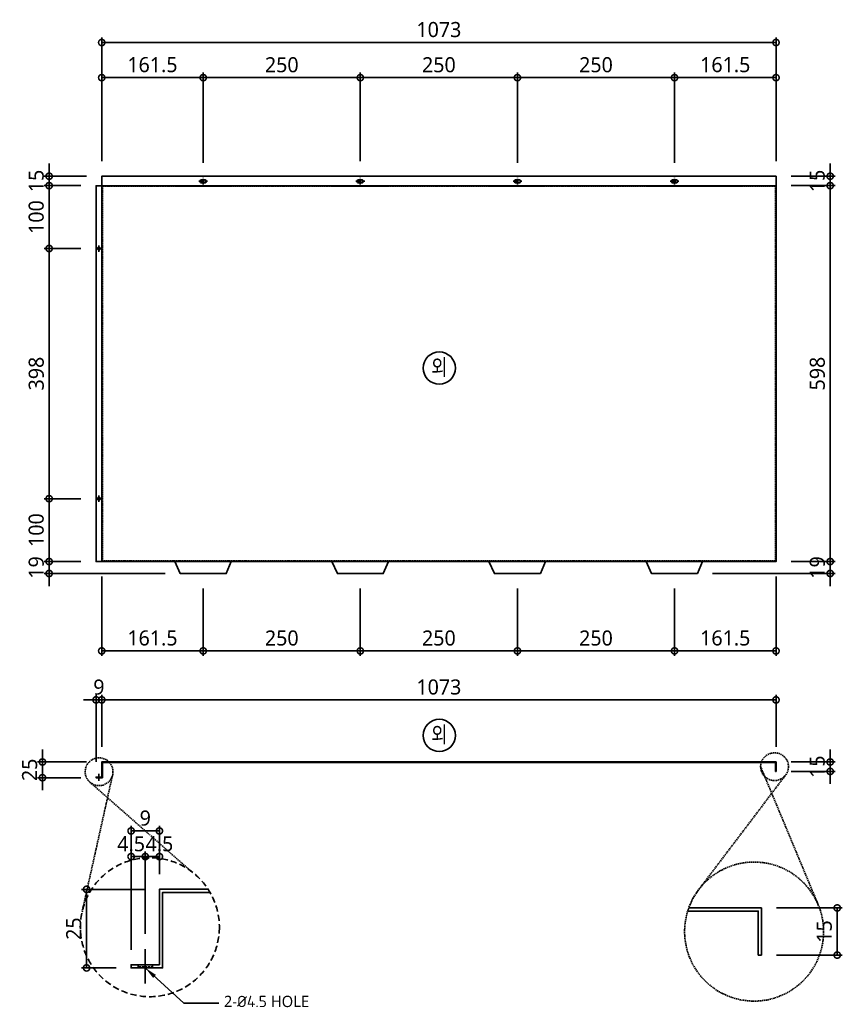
# Model space of a CAD drawing. Header units: millimetres. Extents: x 3584 to 9537, y 842 to 7828.
# Drawn here: x 7487 to 8796, y 1999 to 3570 of the extents above; entities that cross this region are included whole.
import ezdxf

# ---------------------------------------------------------------- set-up
doc = ezdxf.new("R2010")
doc.units = ezdxf.units.MM
for name, pattern in [('CENTER', [50.8, 31.75, -6.35, 6.35, -6.35]), ('CONTINUA', [0]), ('HIDDEN', [3, 2, -1])]:
    doc.linetypes.add(name, pattern=pattern)
doc.layers.get('DEFPOINTS').update_dxf_attribs({"color": 142, "lineweight": 30})
for name, color, linetype in [('0-TEXT', 7, 'Continuous'), ('00-00-轴线', 1, 'CENTER'), ('00-00-面材', 4, 'Continuous'), ('1', 1, 'Continuous'), ('3', 3, 'CENTER'), ('4', 4, 'Continuous'), ('7', 7, 'Continuous'), ('8-1', 8, 'HIDDEN'), ('CEN', 1, 'CONTINUA')]:
    doc.layers.add(name, color=color, linetype=linetype)
doc.styles.add('ROMANS', font='ARIALUNI.ttf', dxfattribs={"width": 0.8})
doc.styles.add('맑은고딕', font='malgun.ttf')
doc.dimstyles.new('HD-8', dxfattribs={"dimscale": 8, "dimtxt": 3, "dimasz": 2.5, "dimexe": 1, "dimexo": 3, "dimgap": 1, "dimtad": 1, "dimdec": 1, "dimzin": 12, "dimdsep": 46, "dimtxsty": '맑은고딕', "dimblk": 'DOTSMALL', "dimcen": 1, "dimclrd": 2, "dimclre": 2, "dimclrt": 7, "dimadec": 1, "dimazin": 2, "dimtfac": 1, "dimtdec": 1, "dimtix": 1, "dimtmove": 2, "dimatfit": 3, "dimfxl": 1, "dimtolj": 1, "dimtzin": 12, "dimlwd": -1, "dimlwe": -1, "dimarcsym": 0})
pattern_1 = [(0, (-48083.7783, 40837.4923), (0, 1.27), []), (0, (-48083.7783, 40838.1273), (0, 1.27), [0.635, -0.3175])]

# ---------------------------------------------------------------- blocks, each defined once
blk = doc.blocks.new('5X10 SOLT HOLE')
at = {"layer": '00-00-轴线', "ltscale": 0.2, "extrusion": (0, 0, -1)}
for p, q in [((7, 0), (-7, 0)), ((0, -5.3), (0, 5.3))]:
    blk.add_line(p, q, dxfattribs=at)
at = {"layer": '00-00-面材', "extrusion": (0, 0, -1)}
blk.add_lwpolyline([(5, 0), (5, 0, -0.414214), (2.5, -2.5), (-2.5, -2.5, -0.414214), (-5, 0, -0.414214), (-2.5, 2.5), (2.5, 2.5, -0.414214)], format="xyb", close=True, dxfattribs=at)
blk = doc.blocks.new('_DOTSMALL')
at = {"color": 0, "linetype": 'ByBlock', "const_width": 0.5}
blk.add_lwpolyline([(-0.0625, 0, 1), (0.0625, 0, 1)], format="xyb", close=True, dxfattribs=at)
blk = doc.blocks.new('*D152')
at = {"layer": '7', "color": 2, "transparency": 16777216}
for p, q in [((8529.2, 3342.7), (8529.2, 3486.3)), ((8690.7, 3478.3), (8529.2, 3478.3)), ((8690.7, 3345.5), (8690.7, 3486.3))]:
    blk.add_line(p, q, dxfattribs=at)
at = {"layer": 'DEFPOINTS', "color": 0, "transparency": 16777216}
for p in [(8529.2, 3478.3), (8529.2, 3318.7), (8690.7, 3321.5)]:
    blk.add_point(p, dxfattribs=at)
at = {"layer": '7', "color": 2, "transparency": 16777216, "xscale": 20, "yscale": 20, "zscale": 20, "rotation": 180}
blk.add_blockref('_DOTSMALL', (8529.2, 3478.3), dxfattribs=at)
at = {"layer": '7', "color": 2, "transparency": 16777216, "xscale": 20, "yscale": 20, "zscale": 20}
blk.add_blockref('_DOTSMALL', (8690.7, 3478.3), dxfattribs=at)
at = {"layer": '7', "color": 7, "transparency": 16777216, "insert": (8609.9, 3498.8), "char_height": 24, "attachment_point": 5, "style": '맑은고딕'}
blk.add_mtext('\\A1;161.5', dxfattribs=at)
blk = doc.blocks.new('*D153')
at = {"layer": '7', "color": 2, "transparency": 16777216}
for p, q in [((8279.2, 3342.7), (8279.2, 3486.3)), ((8529.2, 3478.3), (8279.2, 3478.3)), ((8529.2, 3342.7), (8529.2, 3486.3))]:
    blk.add_line(p, q, dxfattribs=at)
at = {"layer": 'DEFPOINTS', "color": 0, "transparency": 16777216}
for p in [(8279.2, 3478.3), (8279.2, 3318.7), (8529.2, 3318.7)]:
    blk.add_point(p, dxfattribs=at)
at = {"layer": '7', "color": 2, "transparency": 16777216, "xscale": 20, "yscale": 20, "zscale": 20, "rotation": 180}
blk.add_blockref('_DOTSMALL', (8279.2, 3478.3), dxfattribs=at)
at = {"layer": '7', "color": 2, "transparency": 16777216, "xscale": 20, "yscale": 20, "zscale": 20}
blk.add_blockref('_DOTSMALL', (8529.2, 3478.3), dxfattribs=at)
at = {"layer": '7', "color": 7, "transparency": 16777216, "insert": (8404.2, 3498.7), "char_height": 24, "attachment_point": 5, "style": '맑은고딕'}
blk.add_mtext('\\A1;250', dxfattribs=at)
blk = doc.blocks.new('*D154')
at = {"layer": '7', "color": 2, "transparency": 16777216}
for p, q in [((8029.2, 3345.5), (8029.2, 3486.3)), ((8279.2, 3478.3), (8029.2, 3478.3)), ((8279.2, 3342.7), (8279.2, 3486.3))]:
    blk.add_line(p, q, dxfattribs=at)
at = {"layer": 'DEFPOINTS', "color": 0, "transparency": 16777216}
for p in [(8029.2, 3478.3), (8029.2, 3321.5), (8279.2, 3318.7)]:
    blk.add_point(p, dxfattribs=at)
at = {"layer": '7', "color": 2, "transparency": 16777216, "xscale": 20, "yscale": 20, "zscale": 20, "rotation": 180}
blk.add_blockref('_DOTSMALL', (8029.2, 3478.3), dxfattribs=at)
at = {"layer": '7', "color": 2, "transparency": 16777216, "xscale": 20, "yscale": 20, "zscale": 20}
blk.add_blockref('_DOTSMALL', (8279.2, 3478.3), dxfattribs=at)
at = {"layer": '7', "color": 7, "transparency": 16777216, "insert": (8154.2, 3498.7), "char_height": 24, "attachment_point": 5, "style": '맑은고딕'}
blk.add_mtext('\\A1;250', dxfattribs=at)
blk = doc.blocks.new('*D155')
at = {"layer": '7', "color": 2, "transparency": 16777216}
for p, q in [((7779.2, 3342.7), (7779.2, 3486.3)), ((8029.2, 3478.3), (7779.2, 3478.3)), ((8029.2, 3345.5), (8029.2, 3486.3))]:
    blk.add_line(p, q, dxfattribs=at)
at = {"layer": 'DEFPOINTS', "color": 0, "transparency": 16777216}
for p in [(7779.2, 3478.3), (7779.2, 3318.7), (8029.2, 3321.5)]:
    blk.add_point(p, dxfattribs=at)
at = {"layer": '7', "color": 2, "transparency": 16777216, "xscale": 20, "yscale": 20, "zscale": 20, "rotation": 180}
blk.add_blockref('_DOTSMALL', (7779.2, 3478.3), dxfattribs=at)
at = {"layer": '7', "color": 2, "transparency": 16777216, "xscale": 20, "yscale": 20, "zscale": 20}
blk.add_blockref('_DOTSMALL', (8029.2, 3478.3), dxfattribs=at)
at = {"layer": '7', "color": 7, "transparency": 16777216, "insert": (7904.2, 3498.7), "char_height": 24, "attachment_point": 5, "style": '맑은고딕'}
blk.add_mtext('\\A1;250', dxfattribs=at)
blk = doc.blocks.new('*D156')
at = {"layer": '7', "color": 2, "transparency": 16777216}
for p, q in [((7617.7, 3345.5), (7617.7, 3486.3)), ((7779.2, 3478.3), (7617.7, 3478.3)), ((7779.2, 3342.7), (7779.2, 3486.3))]:
    blk.add_line(p, q, dxfattribs=at)
at = {"layer": 'DEFPOINTS', "color": 0, "transparency": 16777216}
for p in [(7617.7, 3478.3), (7617.7, 3321.5), (7779.2, 3318.7)]:
    blk.add_point(p, dxfattribs=at)
at = {"layer": '7', "color": 2, "transparency": 16777216, "xscale": 20, "yscale": 20, "zscale": 20, "rotation": 180}
blk.add_blockref('_DOTSMALL', (7617.7, 3478.3), dxfattribs=at)
at = {"layer": '7', "color": 2, "transparency": 16777216, "xscale": 20, "yscale": 20, "zscale": 20}
blk.add_blockref('_DOTSMALL', (7779.2, 3478.3), dxfattribs=at)
at = {"layer": '7', "color": 7, "transparency": 16777216, "insert": (7698.4, 3498.8), "char_height": 24, "attachment_point": 5, "style": '맑은고딕'}
blk.add_mtext('\\A1;161.5', dxfattribs=at)
blk = doc.blocks.new('*D115')
at = {"layer": '7', "color": 2, "transparency": 16777216}
for p, q in [((7617.7, 3345.5), (7617.7, 3542.2)), ((8690.7, 3345.5), (8690.7, 3542.2)), ((7617.7, 3534.2), (8690.7, 3534.2))]:
    blk.add_line(p, q, dxfattribs=at)
at = {"layer": 'DEFPOINTS', "color": 0, "transparency": 16777216}
for p in [(8690.7, 3534.2), (7617.7, 3321.5), (8690.7, 3321.5)]:
    blk.add_point(p, dxfattribs=at)
at = {"layer": '7', "color": 2, "transparency": 16777216, "xscale": 20, "yscale": 20, "zscale": 20, "rotation": 180}
blk.add_blockref('_DOTSMALL', (7617.7, 3534.2), dxfattribs=at)
at = {"layer": '7', "color": 2, "transparency": 16777216, "xscale": 20, "yscale": 20, "zscale": 20}
blk.add_blockref('_DOTSMALL', (8690.7, 3534.2), dxfattribs=at)
at = {"layer": '7', "color": 7, "transparency": 16777216, "insert": (8154.2, 3554.7), "char_height": 24, "attachment_point": 5, "style": '맑은고딕'}
blk.add_mtext('\\A1;1073', dxfattribs=at)
blk = doc.blocks.new('*D157')
at = {"layer": '7', "color": 2, "transparency": 16777216}
for p, q in [((8714.7, 3306.5), (8784.9, 3306.5)), ((8776.9, 3306.5), (8776.9, 2708.5)), ((8714.7, 2708.5), (8784.9, 2708.5))]:
    blk.add_line(p, q, dxfattribs=at)
at = {"layer": 'DEFPOINTS', "color": 0, "transparency": 16777216}
for p in [(8690.7, 3306.5), (8690.7, 2708.5), (8776.9, 2708.5)]:
    blk.add_point(p, dxfattribs=at)
at = {"layer": '7', "color": 2, "transparency": 16777216, "xscale": 20, "yscale": 20, "zscale": 20}
for p, rotation in [((8776.9, 3306.5), 90), ((8776.9, 2708.5), 270)]:
    blk.add_blockref('_DOTSMALL', p, dxfattribs=dict(at, rotation=rotation))
at = {"layer": '7', "color": 7, "transparency": 16777216, "insert": (8756.5, 3007.5), "char_height": 24, "attachment_point": 5, "rotation": 90, "style": '맑은고딕'}
blk.add_mtext('\\A1;598', dxfattribs=at)
blk = doc.blocks.new('*D116')
at = {"layer": '7', "color": 2, "transparency": 16777216}
for p, q in [((8776.9, 3321.5), (8776.9, 3341.5)), ((8714.7, 3321.5), (8784.9, 3321.5)), ((8776.9, 3306.5), (8776.9, 3321.5)), ((8714.7, 3306.5), (8784.9, 3306.5)), ((8776.9, 3306.5), (8776.9, 3286.5))]:
    blk.add_line(p, q, dxfattribs=at)
at = {"layer": 'DEFPOINTS', "color": 0, "transparency": 16777216}
for p in [(8690.7, 3321.5), (8776.9, 3321.5), (8690.7, 3306.5)]:
    blk.add_point(p, dxfattribs=at)
at = {"layer": '7', "color": 2, "transparency": 16777216, "xscale": 20, "yscale": 20, "zscale": 20}
for p, rotation in [((8776.9, 3321.5), 270), ((8776.9, 3306.5), 90)]:
    blk.add_blockref('_DOTSMALL', p, dxfattribs=dict(at, rotation=rotation))
at = {"layer": '7', "color": 7, "transparency": 16777216, "insert": (8756.4, 3314), "char_height": 24, "attachment_point": 5, "rotation": 90, "style": '맑은고딕'}
blk.add_mtext('\\A1;15', dxfattribs=at)
blk = doc.blocks.new('*D158')
at = {"layer": '7', "color": 2, "transparency": 16777216}
for p, q in [((8776.9, 2708.5), (8776.9, 2728.5)), ((8714.7, 2708.5), (8784.9, 2708.5)), ((8776.9, 2708.5), (8776.9, 2689.5)), ((8589.7, 2689.5), (8784.9, 2689.5)), ((8776.9, 2689.5), (8776.9, 2669.5))]:
    blk.add_line(p, q, dxfattribs=at)
at = {"layer": 'DEFPOINTS', "color": 0, "transparency": 16777216}
for p in [(8690.7, 2708.5), (8565.7, 2689.5), (8776.9, 2689.5)]:
    blk.add_point(p, dxfattribs=at)
at = {"layer": '7', "color": 2, "transparency": 16777216, "xscale": 20, "yscale": 20, "zscale": 20}
for p, rotation in [((8776.9, 2708.5), 270), ((8776.9, 2689.5), 90)]:
    blk.add_blockref('_DOTSMALL', p, dxfattribs=dict(at, rotation=rotation))
at = {"layer": '7', "color": 7, "transparency": 16777216, "insert": (8756.4, 2699), "char_height": 24, "attachment_point": 5, "rotation": 90, "style": '맑은고딕'}
blk.add_mtext('\\A1;19', dxfattribs=at)
blk = doc.blocks.new('*D159')
at = {"layer": '7', "color": 2, "transparency": 16777216}
for p, q in [((8690.7, 2684.5), (8690.7, 2558.3)), ((8529.2, 2665.5), (8529.2, 2558.3)), ((8690.7, 2566.3), (8529.2, 2566.3))]:
    blk.add_line(p, q, dxfattribs=at)
at = {"layer": 'DEFPOINTS', "color": 0, "transparency": 16777216}
for p in [(8690.7, 2708.5), (8529.2, 2689.5), (8529.2, 2566.3)]:
    blk.add_point(p, dxfattribs=at)
at = {"layer": '7', "color": 2, "transparency": 16777216, "xscale": 20, "yscale": 20, "zscale": 20, "rotation": 180}
blk.add_blockref('_DOTSMALL', (8529.2, 2566.3), dxfattribs=at)
at = {"layer": '7', "color": 2, "transparency": 16777216, "xscale": 20, "yscale": 20, "zscale": 20}
blk.add_blockref('_DOTSMALL', (8690.7, 2566.3), dxfattribs=at)
at = {"layer": '7', "color": 7, "transparency": 16777216, "insert": (8609.9, 2586.7), "char_height": 24, "attachment_point": 5, "style": '맑은고딕'}
blk.add_mtext('\\A1;161.5', dxfattribs=at)
blk = doc.blocks.new('*D160')
at = {"layer": '7', "color": 2, "transparency": 16777216}
for p, q in [((8279.2, 2665.5), (8279.2, 2558.3)), ((8529.2, 2665.5), (8529.2, 2558.3)), ((8529.2, 2566.3), (8279.2, 2566.3))]:
    blk.add_line(p, q, dxfattribs=at)
at = {"layer": 'DEFPOINTS', "color": 0, "transparency": 16777216}
for p in [(8279.2, 2689.5), (8529.2, 2689.5), (8279.2, 2566.3)]:
    blk.add_point(p, dxfattribs=at)
at = {"layer": '7', "color": 2, "transparency": 16777216, "xscale": 20, "yscale": 20, "zscale": 20, "rotation": 180}
blk.add_blockref('_DOTSMALL', (8279.2, 2566.3), dxfattribs=at)
at = {"layer": '7', "color": 2, "transparency": 16777216, "xscale": 20, "yscale": 20, "zscale": 20}
blk.add_blockref('_DOTSMALL', (8529.2, 2566.3), dxfattribs=at)
at = {"layer": '7', "color": 7, "transparency": 16777216, "insert": (8404.2, 2586.7), "char_height": 24, "attachment_point": 5, "style": '맑은고딕'}
blk.add_mtext('\\A1;250', dxfattribs=at)
blk = doc.blocks.new('*D161')
at = {"layer": '7', "color": 2, "transparency": 16777216}
for p, q in [((8029.2, 2665.5), (8029.2, 2558.3)), ((8279.2, 2665.5), (8279.2, 2558.3)), ((8279.2, 2566.3), (8029.2, 2566.3))]:
    blk.add_line(p, q, dxfattribs=at)
at = {"layer": 'DEFPOINTS', "color": 0, "transparency": 16777216}
for p in [(8029.2, 2689.5), (8279.2, 2689.5), (8029.2, 2566.3)]:
    blk.add_point(p, dxfattribs=at)
at = {"layer": '7', "color": 2, "transparency": 16777216, "xscale": 20, "yscale": 20, "zscale": 20, "rotation": 180}
blk.add_blockref('_DOTSMALL', (8029.2, 2566.3), dxfattribs=at)
at = {"layer": '7', "color": 2, "transparency": 16777216, "xscale": 20, "yscale": 20, "zscale": 20}
blk.add_blockref('_DOTSMALL', (8279.2, 2566.3), dxfattribs=at)
at = {"layer": '7', "color": 7, "transparency": 16777216, "insert": (8154.2, 2586.7), "char_height": 24, "attachment_point": 5, "style": '맑은고딕'}
blk.add_mtext('\\A1;250', dxfattribs=at)
blk = doc.blocks.new('*D162')
at = {"layer": '7', "color": 2, "transparency": 16777216}
for p, q in [((7779.2, 2665.5), (7779.2, 2558.3)), ((8029.2, 2665.5), (8029.2, 2558.3)), ((8029.2, 2566.3), (7779.2, 2566.3))]:
    blk.add_line(p, q, dxfattribs=at)
at = {"layer": 'DEFPOINTS', "color": 0, "transparency": 16777216}
for p in [(7779.2, 2689.5), (8029.2, 2689.5), (7779.2, 2566.3)]:
    blk.add_point(p, dxfattribs=at)
at = {"layer": '7', "color": 2, "transparency": 16777216, "xscale": 20, "yscale": 20, "zscale": 20, "rotation": 180}
blk.add_blockref('_DOTSMALL', (7779.2, 2566.3), dxfattribs=at)
at = {"layer": '7', "color": 2, "transparency": 16777216, "xscale": 20, "yscale": 20, "zscale": 20}
blk.add_blockref('_DOTSMALL', (8029.2, 2566.3), dxfattribs=at)
at = {"layer": '7', "color": 7, "transparency": 16777216, "insert": (7904.2, 2586.7), "char_height": 24, "attachment_point": 5, "style": '맑은고딕'}
blk.add_mtext('\\A1;250', dxfattribs=at)
blk = doc.blocks.new('*D163')
at = {"layer": '7', "color": 2, "transparency": 16777216}
for p, q in [((7617.7, 2684.5), (7617.7, 2558.3)), ((7779.2, 2665.5), (7779.2, 2558.3)), ((7779.2, 2566.3), (7617.7, 2566.3))]:
    blk.add_line(p, q, dxfattribs=at)
at = {"layer": 'DEFPOINTS', "color": 0, "transparency": 16777216}
for p in [(7617.7, 2708.5), (7779.2, 2689.5), (7617.7, 2566.3)]:
    blk.add_point(p, dxfattribs=at)
at = {"layer": '7', "color": 2, "transparency": 16777216, "xscale": 20, "yscale": 20, "zscale": 20, "rotation": 180}
blk.add_blockref('_DOTSMALL', (7617.7, 2566.3), dxfattribs=at)
at = {"layer": '7', "color": 2, "transparency": 16777216, "xscale": 20, "yscale": 20, "zscale": 20}
blk.add_blockref('_DOTSMALL', (7779.2, 2566.3), dxfattribs=at)
at = {"layer": '7', "color": 7, "transparency": 16777216, "insert": (7698.4, 2586.7), "char_height": 24, "attachment_point": 5, "style": '맑은고딕'}
blk.add_mtext('\\A1;161.5', dxfattribs=at)
blk = doc.blocks.new('*D117')
at = {"layer": '7', "color": 2, "transparency": 16777216}
for p, q in [((7617.7, 2413.6), (7617.7, 2496.4)), ((8690.7, 2488.4), (7617.7, 2488.4)), ((8690.7, 2413.6), (8690.7, 2496.4))]:
    blk.add_line(p, q, dxfattribs=at)
at = {"layer": 'DEFPOINTS', "color": 0, "transparency": 16777216}
for p in [(7617.7, 2488.4), (7617.7, 2389.6), (8690.7, 2389.6)]:
    blk.add_point(p, dxfattribs=at)
at = {"layer": '7', "color": 2, "transparency": 16777216, "xscale": 20, "yscale": 20, "zscale": 20, "rotation": 180}
blk.add_blockref('_DOTSMALL', (7617.7, 2488.4), dxfattribs=at)
at = {"layer": '7', "color": 2, "transparency": 16777216, "xscale": 20, "yscale": 20, "zscale": 20}
blk.add_blockref('_DOTSMALL', (8690.7, 2488.4), dxfattribs=at)
at = {"layer": '7', "color": 7, "transparency": 16777216, "insert": (8154.2, 2508.8), "char_height": 24, "attachment_point": 5, "style": '맑은고딕'}
blk.add_mtext('\\A1;1073', dxfattribs=at)
blk = doc.blocks.new('*U103')
at = {"layer": '1', "ltscale": 2}
h = blk.add_hatch(dxfattribs=at)
h.set_pattern_fill('BRASS', color=256, scale=0.2)
h.set_pattern_definition(pattern_1)
h.paths.add_polyline_path([(-2.25, -1), (2.25, -1), (2.25, 0), (-2.25, 0)])
blk.add_lwpolyline([(-2.25, -1), (2.25, -1), (2.25, 0), (-2.25, 0)], close=True, dxfattribs=at)
at = {"layer": 'CEN', "ltscale": 10}
blk.add_line((0, 5), (0, -6), dxfattribs=at)
blk = doc.blocks.new('*D136')
at = {"layer": '0-TEXT', "color": 2, "transparency": 16777216}
for p, q in [((8776.9, 2389.6), (8776.9, 2409.6)), ((8714.7, 2389.6), (8784.9, 2389.6)), ((8776.9, 2389.6), (8776.9, 2374.6)), ((8714.7, 2374.6), (8784.9, 2374.6)), ((8776.9, 2374.6), (8776.9, 2354.6))]:
    blk.add_line(p, q, dxfattribs=at)
at = {"layer": 'DEFPOINTS', "color": 0, "transparency": 16777216}
for p in [(8690.7, 2389.6), (8690.7, 2374.6), (8776.9, 2374.6)]:
    blk.add_point(p, dxfattribs=at)
at = {"layer": '0-TEXT', "color": 2, "transparency": 16777216, "xscale": 20, "yscale": 20, "zscale": 20}
for p, rotation in [((8776.9, 2389.6), 270), ((8776.9, 2374.6), 90)]:
    blk.add_blockref('_DOTSMALL', p, dxfattribs=dict(at, rotation=rotation))
at = {"layer": '0-TEXT', "color": 7, "transparency": 16777216, "insert": (8756.4, 2382.1), "char_height": 24, "attachment_point": 5, "rotation": 90, "style": '맑은고딕'}
blk.add_mtext('\\A1;15', dxfattribs=at)
blk = doc.blocks.new('*D137')
at = {"layer": '0-TEXT', "color": 2, "transparency": 16777216}
for p, q in [((7523.4, 2389.6), (7523.4, 2409.6)), ((7593.7, 2389.6), (7515.4, 2389.6)), ((7523.4, 2389.6), (7523.4, 2364.6)), ((7584.7, 2364.6), (7515.4, 2364.6)), ((7523.4, 2364.6), (7523.4, 2344.6))]:
    blk.add_line(p, q, dxfattribs=at)
at = {"layer": 'DEFPOINTS', "color": 0, "transparency": 16777216}
for p in [(7617.7, 2389.6), (7523.4, 2364.6), (7608.7, 2364.6)]:
    blk.add_point(p, dxfattribs=at)
at = {"layer": '0-TEXT', "color": 2, "transparency": 16777216, "xscale": 20, "yscale": 20, "zscale": 20}
for p, rotation in [((7523.4, 2389.6), 270), ((7523.4, 2364.6), 90)]:
    blk.add_blockref('_DOTSMALL', p, dxfattribs=dict(at, rotation=rotation))
at = {"layer": '0-TEXT', "color": 7, "transparency": 16777216, "insert": (7503, 2377.1), "char_height": 24, "attachment_point": 5, "rotation": 90, "style": '맑은고딕'}
blk.add_mtext('\\A1;25', dxfattribs=at)
blk = doc.blocks.new('*D138')
at = {"layer": '0-TEXT', "color": 2, "transparency": 16777216}
for p, q in [((7608.7, 2488.4), (7588.7, 2488.4)), ((7608.7, 2389.6), (7608.7, 2496.4)), ((7617.7, 2488.4), (7608.7, 2488.4)), ((7617.7, 2413.6), (7617.7, 2496.4)), ((7617.7, 2488.4), (7637.7, 2488.4))]:
    blk.add_line(p, q, dxfattribs=at)
at = {"layer": 'DEFPOINTS', "color": 0, "transparency": 16777216}
for p in [(7608.7, 2488.4), (7617.7, 2389.6), (7608.7, 2365.6)]:
    blk.add_point(p, dxfattribs=at)
at = {"layer": '0-TEXT', "color": 2, "transparency": 16777216, "xscale": 20, "yscale": 20, "zscale": 20}
blk.add_blockref('_DOTSMALL', (7608.7, 2488.4), dxfattribs=at)
at = {"layer": '0-TEXT', "color": 2, "transparency": 16777216, "xscale": 20, "yscale": 20, "zscale": 20, "rotation": 180}
blk.add_blockref('_DOTSMALL', (7617.7, 2488.4), dxfattribs=at)
at = {"layer": '0-TEXT', "color": 7, "transparency": 16777216, "insert": (7613.2, 2508.7), "char_height": 24, "attachment_point": 5, "style": '맑은고딕'}
blk.add_mtext('\\A1;9', dxfattribs=at)
blk = doc.blocks.new('*U100')
at = {"layer": '3', "ltscale": 2}
blk.add_circle((0, 0), 2.25, dxfattribs=at)
at = {"layer": 'CEN', "ltscale": 5}
for p, q in [((5, 0), (-5, 0)), ((0, -5), (0, 5))]:
    blk.add_line(p, q, dxfattribs=at)
blk = doc.blocks.new('*D139')
at = {"layer": '0-TEXT', "color": 2, "transparency": 16777216}
for p, q in [((7534, 3321.5), (7534, 3341.5)), ((7593.7, 3321.5), (7526, 3321.5)), ((7534, 3321.5), (7534, 3306.5)), ((7584.7, 3306.5), (7526, 3306.5)), ((7534, 3306.5), (7534, 3286.5))]:
    blk.add_line(p, q, dxfattribs=at)
at = {"layer": 'DEFPOINTS', "color": 0, "transparency": 16777216}
for p in [(7617.7, 3321.5), (7534, 3306.5), (7608.7, 3306.5)]:
    blk.add_point(p, dxfattribs=at)
at = {"layer": '0-TEXT', "color": 2, "transparency": 16777216, "xscale": 20, "yscale": 20, "zscale": 20}
for p, rotation in [((7534, 3321.5), 270), ((7534, 3306.5), 90)]:
    blk.add_blockref('_DOTSMALL', p, dxfattribs=dict(at, rotation=rotation))
at = {"layer": '0-TEXT', "color": 7, "transparency": 16777216, "insert": (7513.5, 3314), "char_height": 24, "attachment_point": 5, "rotation": 90, "style": '맑은고딕'}
blk.add_mtext('\\A1;15', dxfattribs=at)
blk = doc.blocks.new('*D140')
at = {"layer": '0-TEXT', "color": 2, "transparency": 16777216}
for p, q in [((7584.7, 3306.5), (7526, 3306.5)), ((7534, 3306.5), (7534, 3206.5)), ((7584.2, 3206.5), (7526, 3206.5))]:
    blk.add_line(p, q, dxfattribs=at)
at = {"layer": 'DEFPOINTS', "color": 0, "transparency": 16777216}
for p in [(7608.7, 3306.5), (7534, 3206.5), (7608.2, 3206.5)]:
    blk.add_point(p, dxfattribs=at)
at = {"layer": '0-TEXT', "color": 2, "transparency": 16777216, "xscale": 20, "yscale": 20, "zscale": 20}
for p, rotation in [((7534, 3306.5), 90), ((7534, 3206.5), 270)]:
    blk.add_blockref('_DOTSMALL', p, dxfattribs=dict(at, rotation=rotation))
at = {"layer": '0-TEXT', "color": 7, "transparency": 16777216, "insert": (7513.5, 3256.5), "char_height": 24, "attachment_point": 5, "rotation": 90, "style": '맑은고딕'}
blk.add_mtext('\\A1;100', dxfattribs=at)
blk = doc.blocks.new('*D141')
at = {"layer": '0-TEXT', "color": 2, "transparency": 16777216}
for p, q in [((7584.2, 3206.5), (7526, 3206.5)), ((7534, 3206.5), (7534, 2808.5)), ((7584.2, 2808.5), (7526, 2808.5))]:
    blk.add_line(p, q, dxfattribs=at)
at = {"layer": 'DEFPOINTS', "color": 0, "transparency": 16777216}
for p in [(7608.2, 3206.5), (7534, 2808.5), (7608.2, 2808.5)]:
    blk.add_point(p, dxfattribs=at)
at = {"layer": '0-TEXT', "color": 2, "transparency": 16777216, "xscale": 20, "yscale": 20, "zscale": 20}
for p, rotation in [((7534, 3206.5), 90), ((7534, 2808.5), 270)]:
    blk.add_blockref('_DOTSMALL', p, dxfattribs=dict(at, rotation=rotation))
at = {"layer": '0-TEXT', "color": 7, "transparency": 16777216, "insert": (7513.6, 3007.5), "char_height": 24, "attachment_point": 5, "rotation": 90, "style": '맑은고딕'}
blk.add_mtext('\\A1;398', dxfattribs=at)
blk = doc.blocks.new('*D142')
at = {"layer": '0-TEXT', "color": 2, "transparency": 16777216}
for p, q in [((7584.2, 2808.5), (7526, 2808.5)), ((7534, 2808.5), (7534, 2708.5)), ((7584.7, 2708.5), (7526, 2708.5))]:
    blk.add_line(p, q, dxfattribs=at)
at = {"layer": 'DEFPOINTS', "color": 0, "transparency": 16777216}
for p in [(7608.2, 2808.5), (7534, 2708.5), (7608.7, 2708.5)]:
    blk.add_point(p, dxfattribs=at)
at = {"layer": '0-TEXT', "color": 2, "transparency": 16777216, "xscale": 20, "yscale": 20, "zscale": 20}
for p, rotation in [((7534, 2808.5), 90), ((7534, 2708.5), 270)]:
    blk.add_blockref('_DOTSMALL', p, dxfattribs=dict(at, rotation=rotation))
at = {"layer": '0-TEXT', "color": 7, "transparency": 16777216, "insert": (7513.5, 2758.5), "char_height": 24, "attachment_point": 5, "rotation": 90, "style": '맑은고딕'}
blk.add_mtext('\\A1;100', dxfattribs=at)
blk = doc.blocks.new('*D143')
at = {"layer": '0-TEXT', "color": 2, "transparency": 16777216}
for p, q in [((7534, 2708.5), (7534, 2728.5)), ((7584.7, 2708.5), (7526, 2708.5)), ((7534, 2708.5), (7534, 2689.5)), ((7718.6, 2689.5), (7526, 2689.5)), ((7534, 2689.5), (7534, 2669.5))]:
    blk.add_line(p, q, dxfattribs=at)
at = {"layer": 'DEFPOINTS', "color": 0, "transparency": 16777216}
for p in [(7608.7, 2708.5), (7534, 2689.5), (7742.6, 2689.5)]:
    blk.add_point(p, dxfattribs=at)
at = {"layer": '0-TEXT', "color": 2, "transparency": 16777216, "xscale": 20, "yscale": 20, "zscale": 20}
for p, rotation in [((7534, 2708.5), 270), ((7534, 2689.5), 90)]:
    blk.add_blockref('_DOTSMALL', p, dxfattribs=dict(at, rotation=rotation))
at = {"layer": '0-TEXT', "color": 7, "transparency": 16777216, "insert": (7513.5, 2699), "char_height": 24, "attachment_point": 5, "rotation": 90, "style": '맑은고딕'}
blk.add_mtext('\\A1;19', dxfattribs=at)
blk = doc.blocks.new('*U102')
at = {"layer": '1', "ltscale": 2}
h = blk.add_hatch(dxfattribs=at)
h.set_pattern_fill('BRASS', color=256, scale=0.2)
h.set_pattern_definition(pattern_1)
h.paths.add_polyline_path([(-2.25, -1), (2.25, -1), (2.25, 0), (-2.25, 0)])
blk.add_lwpolyline([(-2.25, -1), (2.25, -1), (2.25, 0), (-2.25, 0)], close=True, dxfattribs=at)
at = {"layer": 'CEN', "ltscale": 10}
blk.add_line((0, 5), (0, -6), dxfattribs=at)
blk = doc.blocks.new('11Z')
at = {"layer": '1', "linetype": 'HIDDEN'}
blk.add_circle((-3.04, -12.06), 22.12, dxfattribs=at)
at = {"layer": '7'}
blk.add_lwpolyline([(16.11, -1), (1, -1), (1, -25), (-9, -25), (-9, -24), (0, -24), (0, 0), (15.49, 0)], dxfattribs=at)
at = {"layer": '0-TEXT', "xscale": -1}
blk.add_blockref('*U102', (-4.5, -24), dxfattribs=at)
blk = doc.blocks.new('*D148')
at = {"layer": '1', "color": 2, "transparency": 16777216}
for p, q in [((7685.5, 2187), (7585.6, 2187)), ((7593.6, 2187), (7593.6, 2062)), ((7640.5, 2062), (7585.6, 2062))]:
    blk.add_line(p, q, dxfattribs=at)
at = {"layer": 'DEFPOINTS', "color": 0, "transparency": 16777216}
for p in [(7709.5, 2187), (7593.6, 2062), (7664.5, 2062)]:
    blk.add_point(p, dxfattribs=at)
at = {"layer": '1', "color": 2, "transparency": 16777216, "xscale": 20, "yscale": 20, "zscale": 20}
for p, rotation in [((7593.6, 2187), 90), ((7593.6, 2062), 270)]:
    blk.add_blockref('_DOTSMALL', p, dxfattribs=dict(at, rotation=rotation))
at = {"layer": '1', "color": 7, "transparency": 16777216, "insert": (7573.2, 2124.5), "char_height": 24, "attachment_point": 5, "rotation": 90, "style": '맑은고딕'}
blk.add_mtext('\\A1;25', dxfattribs=at)
blk = doc.blocks.new('*D149')
at = {"layer": '1', "color": 2, "transparency": 16777216}
for p, q in [((7664.5, 2091), (7664.5, 2247.1)), ((7687, 2116), (7687, 2247.1)), ((7664.5, 2239.1), (7687, 2239.1))]:
    blk.add_line(p, q, dxfattribs=at)
at = {"layer": 'DEFPOINTS', "color": 0, "transparency": 16777216}
for p in [(7687, 2239.1), (7687, 2092), (7664.5, 2067)]:
    blk.add_point(p, dxfattribs=at)
at = {"layer": '1', "color": 2, "transparency": 16777216, "xscale": 20, "yscale": 20, "zscale": 20, "rotation": 180}
blk.add_blockref('_DOTSMALL', (7664.5, 2239.1), dxfattribs=at)
at = {"layer": '1', "color": 2, "transparency": 16777216, "xscale": 20, "yscale": 20, "zscale": 20}
blk.add_blockref('_DOTSMALL', (7687, 2239.1), dxfattribs=at)
at = {"layer": '1', "color": 7, "transparency": 16777216, "insert": (7664.5, 2259.3), "char_height": 24, "attachment_point": 5, "style": '맑은고딕'}
blk.add_mtext('\\A1;4.5', dxfattribs=at)
blk = doc.blocks.new('*D111')
at = {"layer": '1', "color": 2, "transparency": 16777216}
for p, q in [((7687, 2116), (7687, 2247.1)), ((7709.5, 2211), (7709.5, 2247.1)), ((7687, 2239.1), (7709.5, 2239.1))]:
    blk.add_line(p, q, dxfattribs=at)
at = {"layer": 'DEFPOINTS', "color": 0, "transparency": 16777216}
for p in [(7709.5, 2239.1), (7709.5, 2187), (7687, 2092)]:
    blk.add_point(p, dxfattribs=at)
at = {"layer": '1', "color": 2, "transparency": 16777216, "xscale": 20, "yscale": 20, "zscale": 20, "rotation": 180}
blk.add_blockref('_DOTSMALL', (7687, 2239.1), dxfattribs=at)
at = {"layer": '1', "color": 2, "transparency": 16777216, "xscale": 20, "yscale": 20, "zscale": 20}
blk.add_blockref('_DOTSMALL', (7709.5, 2239.1), dxfattribs=at)
at = {"layer": '1', "color": 7, "transparency": 16777216, "insert": (7709.5, 2259.3), "char_height": 24, "attachment_point": 5, "style": '맑은고딕'}
blk.add_mtext('\\A1;4.5', dxfattribs=at)
blk = doc.blocks.new('*D112')
at = {"layer": '1', "color": 2, "transparency": 16777216}
for p, q in [((7664.5, 2091), (7664.5, 2287.9)), ((7664.5, 2279.9), (7709.5, 2279.9)), ((7709.5, 2211), (7709.5, 2287.9))]:
    blk.add_line(p, q, dxfattribs=at)
at = {"layer": 'DEFPOINTS', "color": 0, "transparency": 16777216}
for p in [(7709.5, 2279.9), (7709.5, 2187), (7664.5, 2067)]:
    blk.add_point(p, dxfattribs=at)
at = {"layer": '1', "color": 2, "transparency": 16777216, "xscale": 20, "yscale": 20, "zscale": 20, "rotation": 180}
blk.add_blockref('_DOTSMALL', (7664.5, 2279.9), dxfattribs=at)
at = {"layer": '1', "color": 2, "transparency": 16777216, "xscale": 20, "yscale": 20, "zscale": 20}
blk.add_blockref('_DOTSMALL', (7709.5, 2279.9), dxfattribs=at)
at = {"layer": '1', "color": 7, "transparency": 16777216, "insert": (7687, 2300.3), "char_height": 24, "attachment_point": 5, "style": '맑은고딕'}
blk.add_mtext('\\A1;9', dxfattribs=at)
blk = doc.blocks.new('*D150')
at = {"layer": '1', "color": 2, "transparency": 16777216}
for p, q in [((8691.4, 2157.4), (8796.1, 2157.4)), ((8788.1, 2157.4), (8788.1, 2082.4)), ((8691.4, 2082.4), (8796.1, 2082.4))]:
    blk.add_line(p, q, dxfattribs=at)
at = {"layer": 'DEFPOINTS', "color": 0, "transparency": 16777216}
for p in [(8667.4, 2157.4), (8667.4, 2082.4), (8788.1, 2082.4)]:
    blk.add_point(p, dxfattribs=at)
at = {"layer": '1', "color": 2, "transparency": 16777216, "xscale": 20, "yscale": 20, "zscale": 20}
for p, rotation in [((8788.1, 2157.4), 90), ((8788.1, 2082.4), 270)]:
    blk.add_blockref('_DOTSMALL', p, dxfattribs=dict(at, rotation=rotation))
at = {"layer": '1', "color": 7, "transparency": 16777216, "insert": (8767.6, 2119.9), "char_height": 24, "attachment_point": 5, "rotation": 90, "style": '맑은고딕'}
blk.add_mtext('\\A1;15', dxfattribs=at)

msp = doc.modelspace()

# ---------------------------------------------------------------- hatches: boundary and pattern name
at = {"layer": '1'}
h = msp.add_hatch(dxfattribs=at)
h.set_pattern_fill('ANSI33', color=256)
h.set_pattern_definition([(45, (7952.6365, 8260.12), (-4.490128, 4.490128), []), (45, (7957.1266, 8260.12), (-4.490128, 4.490128), [3.175, -1.5875])])
h.paths.add_polyline_path([(7824.19, 3306.45), (7734.19, 3306.45), (7734.19, 3305.45), (7824.19, 3305.45)])
h = msp.add_hatch(dxfattribs=at)
h.set_pattern_fill('ANSI33', color=256)
h.set_pattern_definition([(45, (7702.6365, 8260.12), (-4.490128, 4.490128), []), (45, (7707.1266, 8260.12), (-4.490128, 4.490128), [3.175, -1.5875])])
h.paths.add_polyline_path([(8074.19, 3306.45), (7984.19, 3306.45), (7984.19, 3305.45), (8074.19, 3305.45)])
h = msp.add_hatch(dxfattribs=at)
h.set_pattern_fill('ANSI33', color=256)
h.set_pattern_definition([(45, (7452.6365, 8260.12), (-4.490128, 4.490128), []), (45, (7457.1266, 8260.12), (-4.490128, 4.490128), [3.175, -1.5875])])
h.paths.add_polyline_path([(8324.19, 3306.45), (8234.19, 3306.45), (8234.19, 3305.45), (8324.19, 3305.45)])
h = msp.add_hatch(dxfattribs=at)
h.set_pattern_fill('ANSI33', color=256)
h.set_pattern_definition([(45, (7202.6365, 8260.12), (-4.490128, 4.490128), []), (45, (7207.1266, 8260.12), (-4.490128, 4.490128), [3.175, -1.5875])])
h.paths.add_polyline_path([(8636.69, 3306.45), (8484.19, 3306.45), (8484.19, 3305.45), (8636.69, 3305.45)])

# ---------------------------------------------------------------- linework, layer by layer
at = {"layer": '1', "linetype": 'HIDDEN'}
for p, q in [((8666.24, 2382.12), (8757.88, 2162.38)), ((7635.16, 2369.68), (7586.33, 2150.72)), ((7598.87, 2357.49), (7760.09, 2215.61)), ((8704.88, 2367.41), (8564.06, 2181.57))]:
    msp.add_line(p, q, dxfattribs=at)
for centre, radius in [((8688.36, 2382.12), 22.12), ((7613.48, 2374.09), 22.12), ((8655.81, 2119.81), 110.59)]:
    msp.add_circle(centre, radius, dxfattribs=at)
at = {"layer": '4'}
for centre in [(8154.9, 3016.34, 0), (8154.9, 2431.88, 0)]:
    msp.add_circle(centre, 25.6, dxfattribs=at)
at = {"layer": '7', "color": 8, "linetype": 'HIDDEN'}
for p, q in [((8689.69, 3305.45), (7618.69, 3305.45)), ((7618.69, 3305.45), (7618.69, 2709.45)), ((8689.69, 2709.45), (8689.69, 3305.45)), ((7618.69, 2709.45), (8689.69, 2709.45))]:
    msp.add_line(p, q, dxfattribs=at)
at = {"layer": '7'}
for points in [[(8690.69, 3306.45), (8690.69, 3321.45), (7617.69, 3321.45), (7617.69, 3306.45)], [(7617.69, 3306.45), (7608.69, 3306.45), (7608.69, 2708.45), (7617.69, 2708.45)], [(8690.69, 3306.45), (7617.69, 3306.45), (7617.69, 2708.45), (8690.69, 2708.45)], [(7823.94, 2708.45), (7733.94, 2708.45), (7742.64, 2689.45), (7815.73, 2689.45)], [(8073.94, 2708.45), (7983.94, 2708.45), (7992.64, 2689.45), (8065.73, 2689.45)], [(8323.94, 2708.45), (8233.94, 2708.45), (8242.64, 2689.45), (8315.73, 2689.45)], [(8573.94, 2708.45), (8483.94, 2708.45), (8492.64, 2689.45), (8565.73, 2689.45)], [(8689.69, 2374.64), (8689.69, 2388.64), (7618.69, 2388.64), (7618.69, 2364.64), (7608.69, 2364.64), (7608.69, 2365.64), (7617.69, 2365.64), (7617.69, 2389.64), (8690.69, 2389.64), (8690.69, 2374.64)]]:
    msp.add_lwpolyline(points, close=True, dxfattribs=at)
msp.add_lwpolyline([(8551.8, 2157.41), (8667.43, 2157.41), (8667.43, 2082.41), (8662.43, 2082.41), (8662.43, 2152.41), (8550.13, 2152.41)], dxfattribs=at)
at = {"layer": '8-1'}
for points in [[(7824.19, 3306.45), (7734.19, 3306.45), (7734.19, 3305.45), (7824.19, 3305.45)], [(8074.19, 3306.45), (7984.19, 3306.45), (7984.19, 3305.45), (8074.19, 3305.45)], [(8324.19, 3306.45), (8234.19, 3306.45), (8234.19, 3305.45), (8324.19, 3305.45)], [(8636.69, 3306.45), (8484.19, 3306.45), (8484.19, 3305.45), (8636.69, 3305.45)]]:
    msp.add_lwpolyline(points, close=True, dxfattribs=at)

# ---------------------------------------------------------------- block references
at = {"layer": '0-TEXT', "xscale": -1}
for name, p in [('*U100', (7613.19, 3206.45)), ('*U103', (7613.19, 2365.64))]:
    msp.add_blockref(name, p, dxfattribs=at)
at = {"layer": '0-TEXT', "rotation": 180}
msp.add_blockref('*U100', (7613.19, 2808.45), dxfattribs=at)
at = {"layer": '0-TEXT', "xscale": 5, "yscale": 5, "zscale": 5}
msp.add_blockref('11Z', (7709.51, 2187.05), dxfattribs=at)
at = {"layer": '7', "xscale": -1}
for p in [(7779.19, 3313.45), (8029.19, 3313.45), (8279.19, 3313.45), (8529.19, 3313.45)]:
    msp.add_blockref('5X10 SOLT HOLE', p, dxfattribs=at)

# ---------------------------------------------------------------- texts
at = {"layer": '3', "color": 7, "char_height": 25.6, "attachment_point": 5, "line_spacing_factor": 0.8, "style": 'ROMANS'}
for insert in [(8154.9, 3016.34, 0), (8154.9, 2431.88, 0)]:
    msp.add_mtext('\\A1;외', dxfattribs=dict(at, insert=insert))
at = {"layer": '7', "color": 7, "insert": (7812.09, 2017.67), "char_height": 18, "attachment_point": 1, "style": '맑은고딕'}
msp.add_mtext('\\A1;2-{\\fISOCPEUR|b0|i0|c0|p34;%%C4.5} HOLE', dxfattribs=at)

# ---------------------------------------------------------------- dimensions: what is measured, and where the dimension line sits
at = {"layer": '0-TEXT'}
for base, p1, p2, angle, picture, middle in [((7533.98, 3306.45), (7617.69, 3321.45), (7608.69, 3306.45), 90, '*D139', (7513.52, 3313.95)), ((7533.98, 3206.45), (7608.69, 3306.45), (7608.19, 3206.45), 90, '*D140', (7513.52, 3256.45)), ((7533.98, 2808.45), (7608.19, 3206.45), (7608.19, 2808.45), 90, '*D141', (7513.58, 3007.45)), ((7533.98, 2708.45), (7608.19, 2808.45), (7608.69, 2708.45), 90, '*D142', (7513.52, 2758.45)), ((7533.98, 2689.45), (7608.69, 2708.45), (7742.64, 2689.45), 90, '*D143', (7513.52, 2698.95)), ((7608.69, 2488.35), (7617.69, 2389.64), (7608.69, 2365.64), 180, '*D138', (7613.19, 2508.75)), ((7523.39, 2364.64), (7617.69, 2389.64), (7608.69, 2364.64), 90, '*D137', (7502.99, 2377.14)), ((8776.89, 2374.64), (8690.69, 2389.64), (8690.69, 2374.64), 90, '*D136', (8756.42, 2382.14))]:
    dim = msp.add_linear_dim(base=base, p1=p1, p2=p2, angle=angle, dimstyle='HD-8', dxfattribs=at)
    dim.commit()
    dim.dimension.update_dxf_attribs({"geometry": picture, "text_midpoint": middle})
at = {"layer": '1'}
dim = msp.add_linear_dim(base=(7709.51, 2279.89), p1=(7664.51, 2067.05), p2=(7709.51, 2187.05), dimstyle='HD-8', override={"dimlfac": 0.2}, dxfattribs=at)
dim.commit()
dim.dimension.update_dxf_attribs({"geometry": '*D112', "text_midpoint": (7687.01, 2300.29)})
for base, p1, p2, picture, middle in [((7687.01, 2239.11), (7664.51, 2067.05), (7687.01, 2092.05), '*D149', (7664.51, 2259.31)), ((7709.51, 2239.11), (7687.01, 2092.05), (7709.51, 2187.05), '*D111', (7709.51, 2259.31))]:
    dim = msp.add_linear_dim(base=base, p1=p1, p2=p2, dimstyle='HD-8', override={"dimlfac": 0.2}, dxfattribs=at)
    dim.commit()
    dim.dimension.update_dxf_attribs({"geometry": picture, "text_midpoint": middle, "dimtype": 160})
for base, p1, p2, picture, middle in [((7593.55, 2062.05), (7709.51, 2187.05), (7664.51, 2062.05), '*D148', (7573.15, 2124.55)), ((8788.11, 2082.41), (8667.43, 2157.41), (8667.43, 2082.41), '*D150', (8767.65, 2119.91))]:
    dim = msp.add_linear_dim(base=base, p1=p1, p2=p2, angle=90, dimstyle='HD-8', override={"dimlfac": 0.2}, dxfattribs=at)
    dim.commit()
    dim.dimension.update_dxf_attribs({"geometry": picture, "text_midpoint": middle})
at = {"layer": '7'}
for base, p1, p2, angle, picture, middle in [((8690.69, 3534.21), (7617.69, 3321.45), (8690.69, 3321.45), 180, '*D115', (8154.19, 3554.68)), ((7617.69, 3478.34), (7779.19, 3318.75), (7617.69, 3321.45), 180, '*D156', (7698.44, 3498.8)), ((7779.19, 3478.34), (8029.19, 3321.45), (7779.19, 3318.75), 180, '*D155', (7904.19, 3498.74)), ((8029.19, 3478.34), (8279.19, 3318.75), (8029.19, 3321.45), 180, '*D154', (8154.19, 3498.74)), ((8279.19, 3478.34), (8529.19, 3318.75), (8279.19, 3318.75), 180, '*D153', (8404.19, 3498.74)), ((8529.19, 3478.34), (8690.69, 3321.45), (8529.19, 3318.75), 180, '*D152', (8609.94, 3498.8)), ((8776.89, 3321.45), (8690.69, 3306.45), (8690.69, 3321.45), 90, '*D116', (8756.42, 3313.95)), ((8776.89, 2708.45), (8690.69, 3306.45), (8690.69, 2708.45), 90, '*D157', (8756.49, 3007.45)), ((8776.89, 2689.45), (8690.69, 2708.45), (8565.73, 2689.45), 90, '*D158', (8756.42, 2698.95)), ((7617.69, 2566.28), (7779.19, 2689.45), (7617.69, 2708.45), 180, '*D163', (7698.44, 2586.75)), ((8529.19, 2566.28), (8690.69, 2708.45), (8529.19, 2689.45), 180, '*D159', (8609.94, 2586.75)), ((7779.19, 2566.28), (8029.19, 2689.45), (7779.19, 2689.45), 180, '*D162', (7904.19, 2586.68)), ((8029.19, 2566.28), (8279.19, 2689.45), (8029.19, 2689.45), 180, '*D161', (8154.19, 2586.68)), ((8279.19, 2566.28), (8529.19, 2689.45), (8279.19, 2689.45), 180, '*D160', (8404.19, 2586.68)), ((7617.69, 2488.35), (8690.69, 2389.64), (7617.69, 2389.64), 180, '*D117', (8154.19, 2508.81))]:
    dim = msp.add_linear_dim(base=base, p1=p1, p2=p2, angle=angle, dimstyle='HD-8', dxfattribs=at)
    dim.commit()
    dim.dimension.update_dxf_attribs({"geometry": picture, "text_midpoint": middle})

# ---------------------------------------------------------------- leaders
at = {"layer": '0-TEXT'}
msp.add_leader([(7687.01, 2062.05), (7748.13, 2005.67), (7804.09, 2005.67)], dimstyle='HD-8', override={"dimgap": 1, "dimtad": 0}, dxfattribs=at)

doc.saveas('drawing.dxf')
